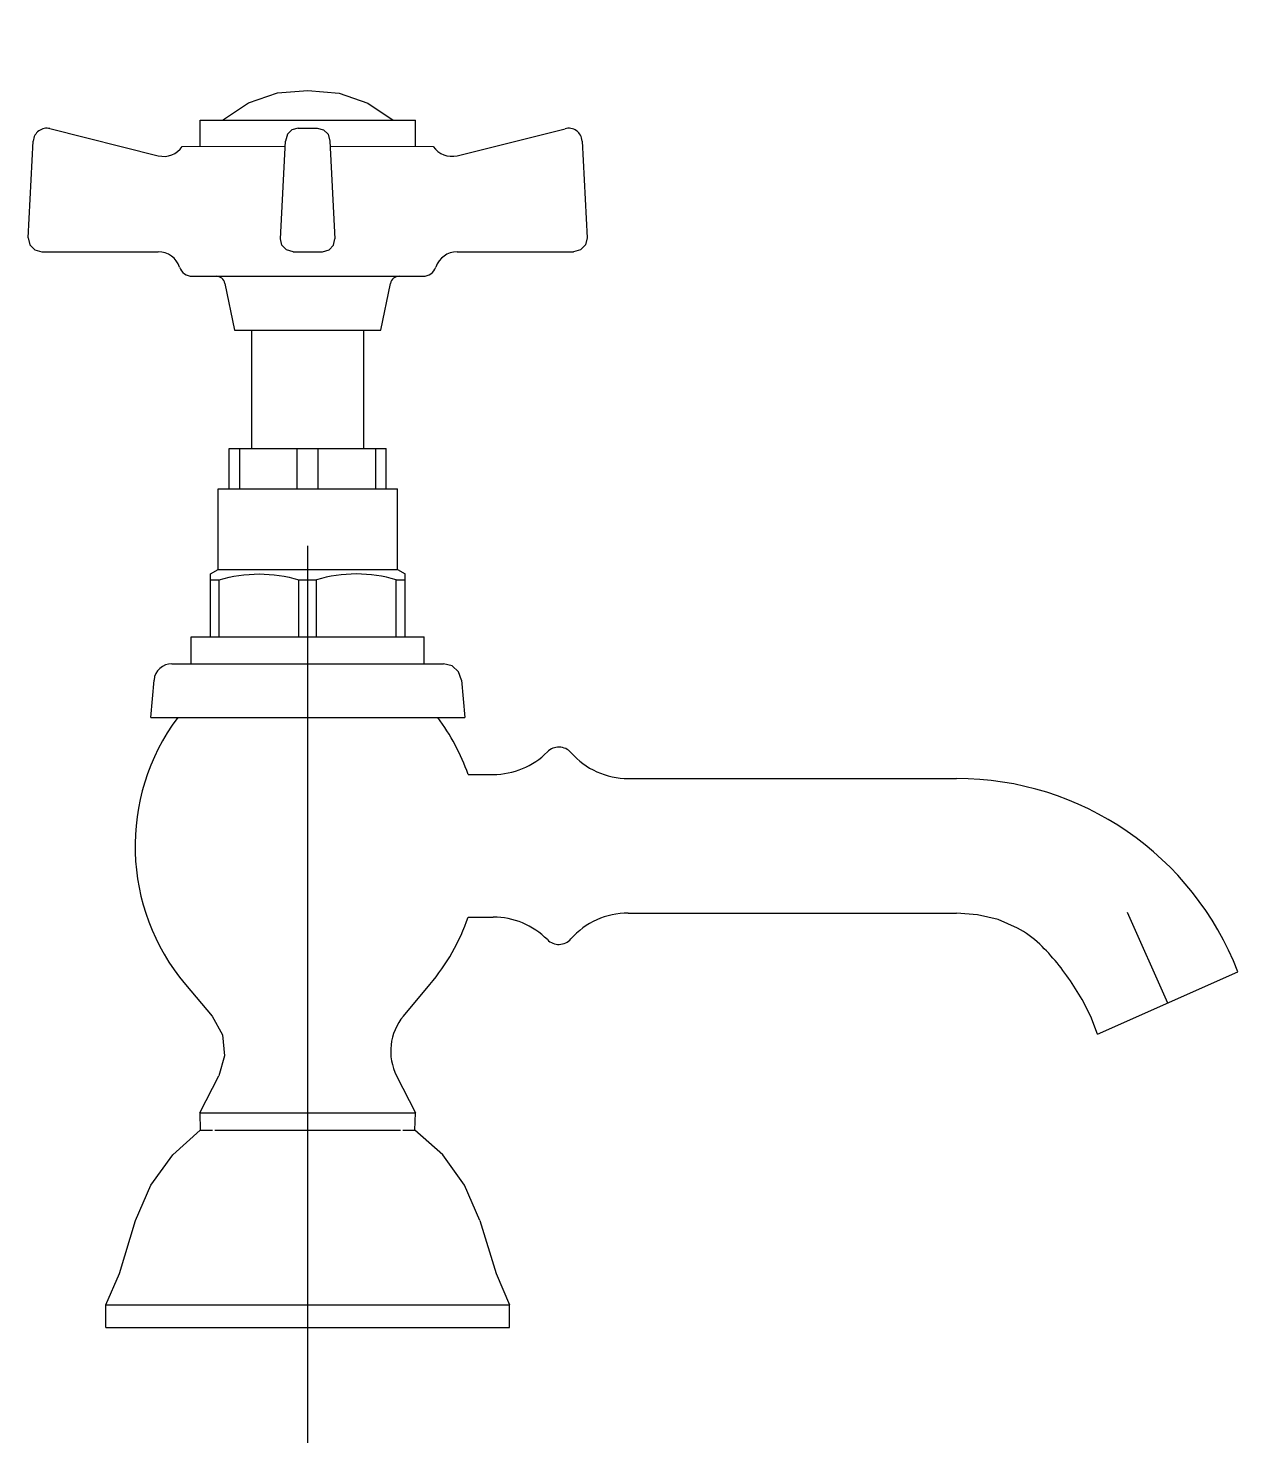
# Model space of a CAD drawing. Extents: x -538.415 to -538.28, y 0.795 to 0.953.
import ezdxf

# ---------------------------------------------------------------- set-up
doc = ezdxf.new("R2010")
doc.units = 0
doc.header["$LTSCALE"] = 0.2
doc.header["$MEASUREMENT"] = 0
doc.linetypes.add('AXES', pattern=[0.54, 0.3, -0.08, 0.08, -0.08])
doc.linetypes.add('CONTINU', pattern=[0])
doc.layers.get('0').update_dxf_attribs({"linetype": 'CONTINUOUS'})
doc.layers.add('DECA_EIXOS', color=5, linetype='AXES')

msp = doc.modelspace()

# ---------------------------------------------------------------- linework, layer by layer
at = {"linetype": 'CONTINU'}
for points in [[(-538.39303, 0.94226), (-538.3901, 0.94421), (-538.38687, 0.94532), (-538.38351, 0.94558)], [(-538.38351, 0.94558), (-538.38001, 0.94529), (-538.37679, 0.94415), (-538.374, 0.94226)], [(-538.39551, 0.93933), (-538.39551, 0.94226)], [(-538.39551, 0.94226), (-538.37151, 0.94226)], [(-538.37151, 0.93933), (-538.37151, 0.94226)], [(-538.41467, 0.92916), (-538.41411, 0.93994)], [(-538.41225, 0.94132), (-538.40017, 0.9383)], [(-538.38655, 0.92905), (-538.38599, 0.93994)], [(-538.38458, 0.94136), (-538.38527, 0.94118), (-538.38577, 0.94071), (-538.38599, 0.93994)], [(-538.38458, 0.94136), (-538.38244, 0.94136)], [(-538.38244, 0.94136), (-538.38175, 0.94118), (-538.38125, 0.94071), (-538.38104, 0.93994)], [(-538.38104, 0.93994), (-538.38048, 0.92905)], [(-538.36685, 0.9383), (-538.35482, 0.94131)], [(-538.35292, 0.93994), (-538.35235, 0.92916)], [(-538.3975, 0.93932), (-538.38602, 0.93936)], [(-538.38101, 0.93936), (-538.36952, 0.93932)], [(-538.41467, 0.92916), (-538.41448, 0.92835), (-538.41393, 0.92779), (-538.41316, 0.92758)], [(-538.38515, 0.92758), (-538.38589, 0.9278), (-538.38639, 0.92834), (-538.38655, 0.92905)], [(-538.38187, 0.92758), (-538.38113, 0.9278), (-538.38063, 0.92834), (-538.38048, 0.92905)], [(-538.35235, 0.92916), (-538.35254, 0.92835), (-538.3531, 0.92779), (-538.35386, 0.92758)], [(-538.41316, 0.92758), (-538.40017, 0.92758)], [(-538.38515, 0.92758), (-538.38187, 0.92758)], [(-538.36685, 0.92758), (-538.35386, 0.92758)], [(-538.39638, 0.92486), (-538.37065, 0.92486)], [(-538.39274, 0.92406), (-538.39167, 0.91886)], [(-538.37535, 0.91886), (-538.37429, 0.92406)], [(-538.39167, 0.91886), (-538.37535, 0.91886)], [(-538.38976, 0.90566), (-538.38976, 0.91886)], [(-538.37726, 0.90566), (-538.37726, 0.91886)], [(-538.39226, 0.90116), (-538.39226, 0.90566)], [(-538.39226, 0.90566), (-538.37476, 0.90566)], [(-538.39109, 0.90116), (-538.39109, 0.90566)], [(-538.38976, 0.90566), (-538.38927, 0.90566)], [(-538.38468, 0.90116), (-538.38468, 0.90566)], [(-538.38234, 0.90116), (-538.38234, 0.90566)], [(-538.37593, 0.90116), (-538.37593, 0.90566)], [(-538.37476, 0.90116), (-538.37476, 0.90566)], [(-538.39351, 0.89216), (-538.39351, 0.90116)], [(-538.39351, 0.90116), (-538.37351, 0.90116)], [(-538.37351, 0.89216), (-538.37351, 0.90116)], [(-538.39436, 0.89167), (-538.39351, 0.89216)], [(-538.39436, 0.88466), (-538.39436, 0.89167)], [(-538.39351, 0.89216), (-538.37351, 0.89216)], [(-538.37351, 0.89216), (-538.37266, 0.89167)], [(-538.37266, 0.88466), (-538.37266, 0.89167)], [(-538.39436, 0.89101), (-538.39338, 0.89101)], [(-538.39338, 0.88466), (-538.39338, 0.89101)], [(-538.3845, 0.88466), (-538.3845, 0.89101)], [(-538.3845, 0.89101), (-538.38253, 0.89101)], [(-538.38253, 0.88466), (-538.38253, 0.89101)], [(-538.37365, 0.88466), (-538.37365, 0.89101)], [(-538.37365, 0.89101), (-538.37266, 0.89101)], [(-538.39651, 0.88166), (-538.39651, 0.88466)], [(-538.39651, 0.88466), (-538.37051, 0.88466)], [(-538.37051, 0.88166), (-538.37051, 0.88466)], [(-538.39865, 0.88166), (-538.36837, 0.88166)], [(-538.36638, 0.87984), (-538.36671, 0.88077), (-538.36742, 0.88142), (-538.36837, 0.88166)], [(-538.40101, 0.87566), (-538.40065, 0.87984)], [(-538.36638, 0.87984), (-538.36601, 0.87566)], [(-538.40101, 0.87566), (-538.36601, 0.87566)], [(-538.36563, 0.86931), (-538.36283, 0.86931)], [(-538.34777, 0.86886), (-538.31117, 0.86886)], [(-538.36561, 0.85341), (-538.36283, 0.85341)], [(-538.34778, 0.85386), (-538.31117, 0.85386)], [(-538.29546, 0.84036), (-538.27981, 0.84732)], [(-538.39715, 0.8459), (-538.39418, 0.84237)], [(-538.37284, 0.84237), (-538.36988, 0.8459)], [(-538.39418, 0.84237), (-538.39303, 0.84026), (-538.39278, 0.83794), (-538.39342, 0.8357)], [(-538.39553, 0.83157), (-538.39342, 0.8357)], [(-538.3736, 0.8357), (-538.37149, 0.83157)], [(-538.39553, 0.83157), (-538.39551, 0.82966)], [(-538.39553, 0.83157), (-538.37149, 0.83157)], [(-538.37155, 0.82966), (-538.37149, 0.83157)], [(-538.4027, 0.81958), (-538.40101, 0.82351), (-538.39857, 0.8269), (-538.39551, 0.82966)], [(-538.39551, 0.82966), (-538.39507, 0.82966)], [(-538.39507, 0.82966), (-538.39413, 0.82966)], [(-538.39387, 0.82966), (-538.37315, 0.82966)], [(-538.37289, 0.82966), (-538.37186, 0.82966)], [(-538.37186, 0.82966), (-538.37155, 0.82966)], [(-538.36432, 0.81958), (-538.36602, 0.82351), (-538.36846, 0.8269), (-538.37155, 0.82966)], [(-538.40451, 0.81366), (-538.4027, 0.81958)], [(-538.36432, 0.81958), (-538.36251, 0.81366)], [(-538.40601, 0.81016), (-538.40451, 0.81366)], [(-538.36251, 0.81366), (-538.36101, 0.81016)], [(-538.40601, 0.80766), (-538.40601, 0.81016)], [(-538.40601, 0.81016), (-538.36101, 0.81016)], [(-538.36101, 0.80766), (-538.36101, 0.81016)], [(-538.40601, 0.80766), (-538.36101, 0.80766)]]:
    msp.add_lwpolyline(points, dxfattribs=at)
for points in [[(-538.4135, 0.94107, 0.222637), (-538.41411, 0.93994)], [(-538.41225, 0.94132, 0.222048), (-538.4135, 0.94107)], [(-538.35355, 0.94109, 0.232214), (-538.35482, 0.94131)], [(-538.35292, 0.93994, 0.228338), (-538.35355, 0.94109)], [(-538.40017, 0.9383, 0.314369), (-538.3975, 0.93932)], [(-538.36952, 0.93932, 0.314147), (-538.36685, 0.9383)], [(-538.3978, 0.92588, 0.322319), (-538.40017, 0.92758)], [(-538.36685, 0.92758, 0.322175), (-538.36923, 0.92588)], [(-538.3978, 0.92588, 0.321278), (-538.39638, 0.92486)], [(-538.37065, 0.92486, 0.321281), (-538.36923, 0.92588)], [(-538.39274, 0.92406, 0.356287), (-538.39372, 0.92486)], [(-538.37331, 0.92486, 0.356286), (-538.37429, 0.92406)], [(-538.39338, 0.89101, -0.07093), (-538.38893, 0.89167, -0.069976), (-538.3845, 0.89101)], [(-538.37365, 0.89101, 0.070928), (-538.37809, 0.89167, 0.069974), (-538.38253, 0.89101)], [(-538.39865, 0.88166, 0.388871), (-538.40065, 0.87984)], [(-538.39801, 0.87566, 0.347603), (-538.39715, 0.8459)], [(-538.36563, 0.86931, 0.07545), (-538.36901, 0.87566)], [(-538.35416, 0.87175, 0.434537), (-538.35679, 0.87182)], [(-538.36283, 0.86931, 0.200379), (-538.35679, 0.87182)], [(-538.35416, 0.87175, 0.216046), (-538.34777, 0.86886)], [(-538.27981, 0.84732, 0.310281), (-538.31117, 0.86886)], [(-538.36988, 0.8459, 0.090662), (-538.36561, 0.85341)], [(-538.35679, 0.85089, 0.200095), (-538.36283, 0.85341)], [(-538.34778, 0.85386, 0.215682), (-538.35416, 0.85097)], [(-538.29546, 0.84036), (-538.29621, 0.84233), (-538.29717, 0.8442), (-538.29828, 0.84599, 0.05505), (-538.30188, 0.85039, 0.060688), (-538.30436, 0.85218), (-538.30653, 0.85312), (-538.30883, 0.85367), (-538.31117, 0.85386)], [(-538.35679, 0.85089, 0.434539), (-538.35416, 0.85097)], [(-538.37284, 0.84237, 0.300965), (-538.3736, 0.8357)]]:
    msp.add_lwpolyline(points, format="xyb", dxfattribs=at)
at = {"layer": 'DECA_EIXOS'}
for points in [[(-538.38351, 0.7948), (-538.38351, 0.95251)], [(-538.29214, 0.85395), (-538.28764, 0.84384)]]:
    msp.add_lwpolyline(points, dxfattribs=at)

doc.saveas('drawing.dxf')
